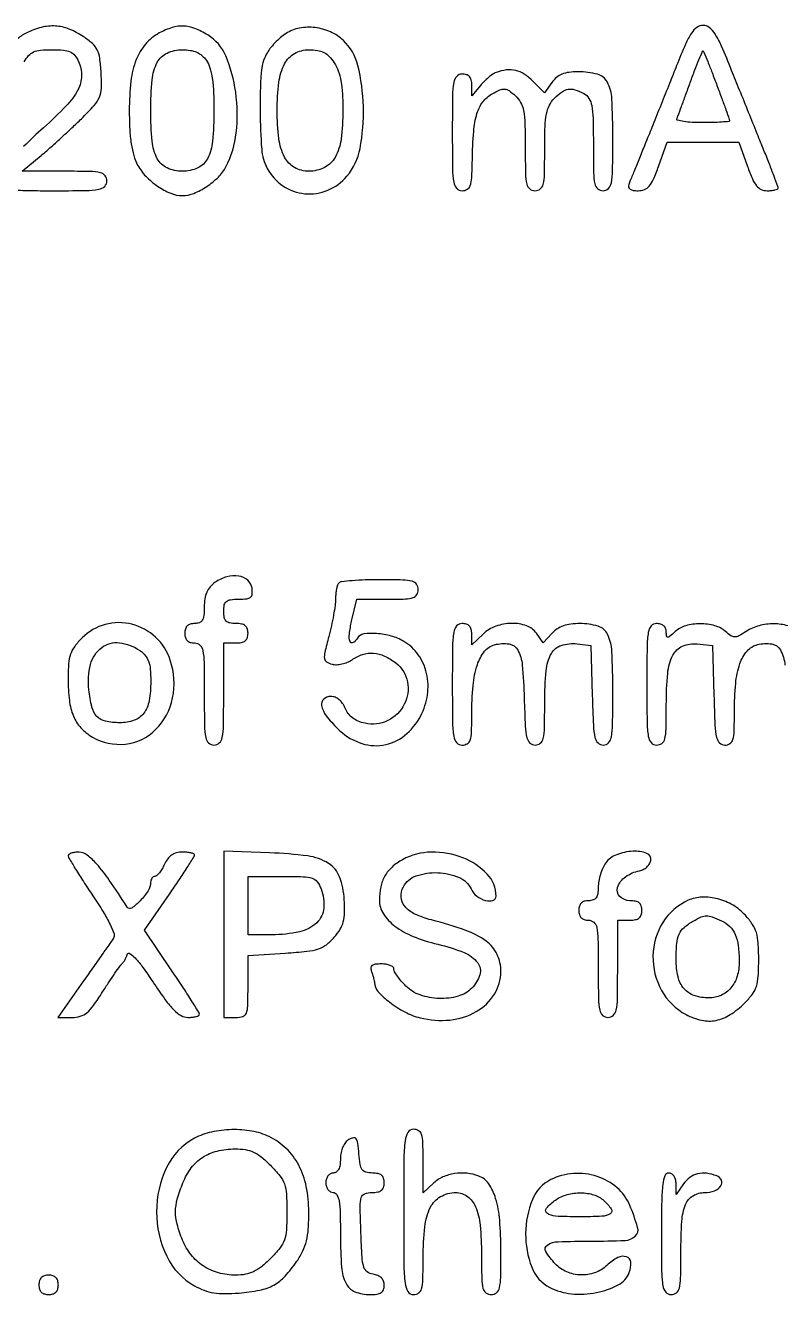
# Model space of a CAD drawing. Extents: x 23 to 201, y 13 to 268.
# Drawn here: x 83.86 to 96.99, y 47.12 to 69.2 of the extents above; entities that cross this region are included whole.
import ezdxf

# ---------------------------------------------------------------- set-up
doc = ezdxf.new("R2010")
doc.units = 0
doc.header["$MEASUREMENT"] = 0

msp = doc.modelspace()

# ---------------------------------------------------------------- linework, layer by layer
for points in [[(83.616789, 66.34006, 0.00746), (83.930849, 66.329742, 0.00448), (84.3039, 66.3264, 0.003167), (84.907424, 66.330223, 0.039902), (85.134038, 66.351228, 0.14711), (85.236713, 66.402652, 0.206449), (85.2768, 66.4956, 0.168685), (85.244987, 66.587214, 0.170874), (85.163408, 66.638801, 0.051695), (84.985755, 66.6606, 0.0047), (84.538866, 66.6648), (83.800933, 66.6648), (84.131787, 66.93975, 0.007772), (84.284893, 67.071063, 0.003931), (84.473856, 67.240963, 0.003903), (84.666279, 67.419506, 0.005804), (84.831675, 67.579057, 0.014461), (85.053083, 67.810679, 0.082338), (85.144657, 67.953664, 0.094234), (85.179171, 68.109905, 0.021912), (85.175304, 68.379904, 0.019226), (85.150889, 68.631916, 0.081706), (85.10657, 68.776168, 0.096773), (85.022277, 68.886117, 0.033018), (84.862439, 69.009597, 0.053413), (84.616666, 69.139126, 0.079822), (84.380127, 69.191772, 0.078857), (84.136894, 69.167935, 0.050849), (83.870997, 69.068854, 0.069184), (83.702763, 68.954634, 0.052895)], [(83.8386, 68.5683, -0.057415), (83.914161, 68.677314, -0.109444), (83.999782, 68.74, -0.081709), (84.120937, 68.771051, -0.021963), (84.320009, 68.7798, -0.020707), (84.51957, 68.771532, -0.084068), (84.636956, 68.741488, -0.118894), (84.716244, 68.680588, -0.062987), (84.781751, 68.574539, -0.111802), (84.833666, 68.324662, -0.117658), (84.771135, 68.081873, -0.070533), (84.569203, 67.80325, -0.018764), (84.172596, 67.422277, 0.015718), (83.827474, 67.094776, 0.026056)], [(97.123443, 58.757294, 0.068645), (96.878179, 58.791666, 0.065411), (96.61903, 58.758187, 0.080405), (96.396556, 58.65895, -0.019943), (96.268135, 58.581943, -0.125726), (96.194773, 58.5632, -0.151763), (96.128307, 58.583849, -0.033289), (96.033321, 58.65895, 0.118599), (95.85014, 58.758896, 0.066504), (95.597284, 58.792098, 0.066441), (95.344255, 58.757748, 0.117523), (95.160511, 58.656988, -0.007828), (95.063445, 58.57187, -0.177905), (95.02917, 58.559276, -0.38433), (95.009947, 58.576614, -0.025779), (95.0058, 58.656988, 0.107422), (94.993542, 58.713384, 0.113349), (94.959091, 58.758349, 0.10155), (94.904965, 58.78714, 0.07174), (94.8366, 58.797, 0.218517), (94.743194, 58.754132, 0.138781), (94.691934, 58.643663, 0.036854), (94.671131, 58.399459, 0.002827), (94.6674, 57.7395, 0.002827), (94.671131, 57.079541, 0.036854), (94.691934, 56.835338, 0.138781), (94.743194, 56.724868, 0.218517), (94.8366, 56.682, 0.162077), (94.927973, 56.712418, 0.17449), (94.97954, 56.790684, 0.05424), (95.001513, 56.960467, 0.005082), (95.0058, 57.382276, -0.0222), (95.030242, 57.932495, -0.095304), (95.120116, 58.246441, -0.176523), (95.287067, 58.402752, -0.125612), (95.542677, 58.442204), (95.8095, 58.4163), (95.83361, 57.54915, 0.004008), (95.852336, 57.026458, 0.043091), (95.879771, 56.816541, 0.143988), (95.93304, 56.719516, 0.198209), (96.02396, 56.682, 0.145561), (96.112334, 56.708285, 0.180235), (96.162984, 56.776887, 0.063008), (96.185515, 56.922536, 0.006908), (96.1902, 57.261576, -0.022438), (96.212392, 57.755843, -0.060577), (96.285769, 58.098853, -0.095194), (96.411511, 58.317671, -0.154592), (96.592448, 58.429268, -0.099859), (96.841426, 58.44094, -0.233456), (96.9902, 58.336758, -0.104213), (97.069352, 58.074877, -0.014043)]]:
    msp.add_lwpolyline(points, format="xyb")
for points in [[(86.187313, 69.070368, 0.090468), (85.946682, 68.876738, 0.085926), (85.784701, 68.60733, 0.064697), (85.693166, 68.234408, 0.027877), (85.664592, 67.7223, 0.012611), (85.672825, 67.395927, 0.025489), (85.69885, 67.140169, 0.032285), (85.74377, 66.936349, 0.052211), (85.810528, 66.771982, 0.070249), (85.95237, 66.577603, 0.050468), (86.158351, 66.404359, 0.051876), (86.385119, 66.282009, 0.098092), (86.5881, 66.2418, 0.096947), (86.786449, 66.280623, 0.049519), (87.011748, 66.399506, 0.048881), (87.214694, 66.564353, 0.078583), (87.346473, 66.743546, 0.091864), (87.525428, 67.334521, 0.062187), (87.51598, 68.040019, 0.065333), (87.342155, 68.672806, 0.157454), (87.02894, 69.03654, 0.042944), (86.802168, 69.149377, 0.084123), (86.605385, 69.190913, 0.086666), (86.409811, 69.164801, 0.047915)], [(88.391491, 69.061806, 0.035466), (88.296421, 68.991054, 0.02406), (88.198444, 68.898154, 0.024297), (88.112084, 68.798749, 0.043856), (88.053091, 68.70852, 0.107152), (87.959004, 68.378728, 0.017674), (87.93965, 67.713226, 0.017852), (87.967596, 67.047811, 0.103802), (88.065608, 66.71269, 0.122182), (88.338165, 66.410908, 0.124884), (88.717976, 66.274586, 0.123898), (89.119204, 66.3354, 0.119141), (89.450638, 66.579155, 0.129597), (89.678473, 67.060917, 0.052634), (89.736065, 67.790087, 0.052687), (89.641252, 68.506225, 0.145949), (89.388383, 68.94103, 0.083469), (89.165189, 69.089709, 0.075272), (88.897523, 69.164025, 0.077123), (88.626004, 69.154959, 0.095683)], [(95.185571, 68.50485, -0.000655), (95.060965, 68.191531, -0.000412), (94.914506, 67.825538, -0.000413), (94.769774, 67.465582, -0.000756), (94.651093, 67.1724, 0.000235), (94.549291, 66.921668, 0.00031), (94.456827, 66.69322, 0.000221), (94.379501, 66.501586, 0.00307), (94.352012, 66.43215, 0.164992), (94.350094, 66.388354, 0.179708), (94.375423, 66.354256, 0.105369), (94.430918, 66.332966, 0.03911), (94.514736, 66.3264, 0.094164), (94.625583, 66.347462, 0.124568), (94.708691, 66.407222, 0.072736), (94.782144, 66.525876, 0.015976), (94.870684, 66.7494), (95.022793, 67.1724), (95.645317, 67.1724), (96.267842, 67.1724), (96.418078, 66.7494, 0.016479), (96.503634, 66.531552, 0.068244), (96.576577, 66.410813, 0.11712), (96.657128, 66.34857, 0.106577), (96.759957, 66.3264, 0.021763), (96.833407, 66.329599, 0.034961), (96.895305, 66.339393, 0.039097), (96.940012, 66.353466, 0.305961), (96.9516, 66.37063, 0.089002), (96.945847, 66.402694, 0.001336), (96.879014, 66.581473, 0.003569), (96.799199, 66.788757, 0.002345), (96.704499, 67.02628, -0.000147), (96.58747, 67.316097, -0.000071), (96.437497, 67.68797, -0.00007), (96.28113, 68.076009, -0.0001), (96.14255, 68.42025, 0.006986), (95.966965, 68.839644, 0.039012), (95.852693, 69.054687, 0.083362), (95.75353, 69.164878, 0.169518), (95.644893, 69.2028, 0.159028), (95.538584, 69.168111, 0.089719), (95.444108, 69.06891, 0.043075), (95.339457, 68.87549, 0.008162)], [(87.006303, 68.591776, -0.080284), (87.066638, 68.467125, -0.035074), (87.106927, 68.287331, -0.026235), (87.130658, 68.045622, -0.011353), (87.138, 67.7223, -0.022862), (87.113587, 67.188668, -0.097327), (87.024114, 66.883812, -0.167063), (86.854937, 66.72295, -0.107698), (86.5881, 66.6648, -0.107698), (86.321263, 66.72295, -0.167063), (86.152086, 66.883812, -0.097327), (86.062613, 67.188668, -0.022862), (86.0382, 67.7223, -0.022862), (86.062613, 68.255932, -0.097327), (86.152086, 68.560788, -0.167063), (86.321263, 68.72165, -0.107698), (86.5881, 68.7798, -0.040257), (86.725681, 68.768705, -0.065489), (86.837759, 68.735048, -0.072266), (86.929539, 68.676634, -0.062255)], [(89.2299, 68.550871, -0.060374), (89.299302, 68.410592, -0.039956), (89.345385, 68.23664, -0.030706), (89.371677, 68.014292, -0.014078), (89.3799, 67.7223, -0.031068), (89.348928, 67.224334, -0.096825), (89.244574, 66.906544, -0.149492), (89.059553, 66.729389, -0.117257), (88.787922, 66.6648, -0.130771), (88.538657, 66.731128, -0.143722), (88.36589, 66.911028, -0.090294), (88.267218, 67.230477, -0.02988), (88.2378, 67.7223, -0.02988), (88.267218, 68.214123, -0.090294), (88.36589, 68.533572, -0.143722), (88.538657, 68.713472, -0.130771), (88.787922, 68.7798, -0.039351), (88.937889, 68.767979, -0.08032), (89.04976, 68.731201, -0.083341), (89.141735, 68.662118, -0.045092)], [(95.886933, 68.156378, -0.001708), (95.970745, 67.931313, -0.00265), (96.041367, 67.736493, -0.000793), (96.101497, 67.566981, -0.085028), (96.1056, 67.543028, -0.389244), (96.093704, 67.530062, -0.004469), (95.966847, 67.520267, -0.010634), (95.814365, 67.513117, -0.006397), (95.63325, 67.5108, -0.013343), (95.454065, 67.515583, -0.024056), (95.307937, 67.530462, -0.023489), (95.202233, 67.551509, -0.460444), (95.1891, 67.577734, 0.010817), (95.2077, 67.624696, 0.000464), (95.269409, 67.791394, 0.000794), (95.342079, 67.989229, 0.000565), (95.422892, 68.211092, -0.003973), (95.503167, 68.426894, -0.006825), (95.573934, 68.605252, -0.002064), (95.636544, 68.755215, -0.533229), (95.648375, 68.757508, -0.100783), (95.660104, 68.739667, -0.000726), (95.726656, 68.572673, -0.002731), (95.80168, 68.380571, -0.001742)], [(92.0448, 68.382232, 0.062452), (91.985948, 68.35225, 0.02385), (91.91224, 68.296957, 0.023174), (91.837011, 68.228591, 0.026308), (91.771731, 68.156261), (91.625562, 67.9761), (91.623681, 68.16645, 0.056789), (91.612956, 68.25297, 0.124473), (91.582087, 68.311621, 0.136256), (91.529233, 68.345337, 0.07438), (91.4526, 68.3568, 0.212584), (91.359423, 68.315309, 0.142907), (91.308075, 68.20875, 0.038318), (91.287175, 67.973339, 0.002988), (91.2834, 67.3416, 0.002988), (91.287175, 66.709861, 0.038318), (91.308075, 66.47445, 0.142907), (91.359423, 66.367891, 0.212584), (91.4526, 66.3264, 0.132264), (91.542563, 66.350622, 0.181457), (91.595157, 66.414895, 0.068874), (91.621024, 66.549944, 0.008198), (91.631809, 66.85515, -0.014083), (91.65557, 67.359322, -0.053476), (91.712603, 67.669038, -0.089061), (91.814446, 67.871226, -0.104141), (91.975866, 68.012517, -0.023826), (92.11214, 68.080684, -0.124052), (92.194315, 68.094734, -0.135078), (92.269723, 68.067546, -0.030259), (92.377419, 67.981332, -0.083839), (92.4699, 67.864106, -0.077657), (92.521828, 67.719907, -0.040553), (92.546377, 67.496806, -0.007134), (92.5524, 67.074688, 0.004604), (92.556578, 66.620901, 0.051035), (92.578332, 66.441086, 0.169857), (92.629922, 66.358593, 0.170477), (92.7216, 66.3264, 0.165398), (92.813095, 66.357517, 0.1727), (92.864674, 66.437438, 0.052938), (92.886557, 66.611155, 0.004884), (92.8908, 67.0455, -0.008091), (92.89719, 67.440353, -0.038985), (92.921903, 67.663515, -0.069381), (92.972375, 67.812438, -0.080195), (93.06, 67.9338, -0.038141), (93.193207, 68.048099, -0.119354), (93.301374, 68.093236, -0.122095), (93.416733, 68.083378, -0.040813), (93.573162, 68.015423, -0.132634), (93.66033, 67.933379, -0.092707), (93.709015, 67.806756, -0.03997), (93.731665, 67.586067, -0.005595), (93.7368, 67.127123, 0.004169), (93.740875, 66.638398, 0.047929), (93.762419, 66.44764, 0.164611), (93.81401, 66.360499, 0.179377), (93.906, 66.3264, 0.198527), (93.998661, 66.364701, 0.152426), (94.050161, 66.46258, 0.042062), (94.071311, 66.678237, 0.003421), (94.0752, 67.246641, 0.012311), (94.058466, 67.926164, 0.108907), (93.980024, 68.213841, 0.209738), (93.808006, 68.35129, 0.06526), (93.472597, 68.395255, 0.030818), (93.311271, 68.385302, 0.064883), (93.189981, 68.353967, 0.078186), (93.095496, 68.297527, 0.066415), (93.016745, 68.21191), (92.888326, 68.028565), (92.681908, 68.234983, 0.051309), (92.532633, 68.356406, 0.088532), (92.385817, 68.419126, 0.089729), (92.227771, 68.426743, 0.053954)], [(87.15915, 59.514094, 0.060896), (87.072521, 59.435511, 0.073134), (87.013535, 59.342752, 0.066058), (86.979856, 59.229261, 0.039158), (86.9688, 59.088303, -0.023253), (86.961764, 58.937087, -0.10873), (86.935365, 58.854563, -0.176191), (86.884188, 58.811824, -0.086964), (86.7996, 58.797, 0.072254), (86.725731, 58.786269, 0.124864), (86.6727, 58.7547, 0.124864), (86.641131, 58.701669, 0.072254), (86.6304, 58.6278, 0.072254), (86.641131, 58.553931, 0.124864), (86.6727, 58.5009, 0.124864), (86.725731, 58.469331, 0.072254), (86.7996, 58.4586, -0.193568), (86.892085, 58.421402, -0.15568), (86.943621, 58.326413, -0.043488), (86.964867, 58.117405, -0.003595), (86.9688, 57.5703, 0.003595), (86.972733, 57.023195, 0.043488), (86.993979, 56.814188, 0.15568), (87.045515, 56.719198, 0.193568), (87.138, 56.682, 0.193568), (87.230485, 56.719198, 0.15568), (87.282021, 56.814188, 0.043488), (87.303267, 57.023195, 0.003595), (87.3072, 57.5703), (87.3072, 58.4586), (87.5187, 58.4586, 0.044917), (87.618762, 58.467607, 0.124434), (87.682612, 58.49667, 0.149477), (87.718139, 58.548677, 0.07578), (87.7302, 58.6278, 0.07578), (87.718139, 58.706923, 0.149477), (87.682612, 58.75893, 0.124434), (87.618762, 58.787993, 0.044917), (87.5187, 58.797, -0.045527), (87.411384, 58.806792, -0.152009), (87.3495, 58.8393, -0.152009), (87.316992, 58.901184, -0.045527), (87.3072, 59.0085, -0.048057), (87.318044, 59.121068, -0.175578), (87.354318, 59.181624, -0.143249), (87.426259, 59.21195, -0.0286), (87.566884, 59.22, 0.024371), (87.707898, 59.226878, 0.148135), (87.774675, 59.254451, 0.206043), (87.80302, 59.309074, 0.053387), (87.799534, 59.41035, 0.179563), (87.72414, 59.549541, 0.140522), (87.567519, 59.623241, 0.109938), (87.3622, 59.611239, 0.084629)], [(89.3094, 59.502, 0.117989), (89.287515, 59.466344, 0.027454), (89.269273, 59.397968, 0.026834), (89.256526, 59.314853, 0.023484), (89.251996, 59.22705, -0.033094), (89.243988, 59.114067, -0.010049), (89.217124, 58.944391, -0.010016), (89.179288, 58.754967, -0.01076), (89.134694, 58.571707, 0.006848), (89.065334, 58.296075, 0.087615), (89.059179, 58.190152, 0.225748), (89.096278, 58.131082, 0.077699), (89.191219, 58.08972, 0.07496), (89.270141, 58.081312, 0.043815), (89.364623, 58.093768, 0.042694), (89.459206, 58.123439, 0.05548), (89.538845, 58.166963, -0.075394), (89.724255, 58.258942, -0.096221), (89.913317, 58.281385, -0.090114), (90.106397, 58.231375, -0.0584), (90.303619, 58.110498, -0.179941), (90.504186, 57.782045, -0.168063), (90.448766, 57.391257, -0.162192), (90.160455, 57.108698, -0.16907), (89.765665, 57.061587, -0.046612), (89.645279, 57.100066, -0.061665), (89.545812, 57.157771, -0.067227), (89.469962, 57.233275, -0.072654), (89.419221, 57.324336, 0.059806), (89.375824, 57.407128, 0.070723), (89.316045, 57.472142, 0.077249), (89.245489, 57.513665, 0.094715), (89.170494, 57.528, 0.184859), (89.045856, 57.480289, 0.267373), (89.009957, 57.370894, 0.111911), (89.090719, 57.194014, 0.033557), (89.28684, 56.96964, 0.104735), (89.661556, 56.725908, 0.130598), (90.072929, 56.6812, 0.130982), (90.451349, 56.846552, 0.105669), (90.733983, 57.190534, 0.08372), (90.851244, 57.556348, 0.092111), (90.836171, 57.927837, 0.097409), (90.691617, 58.252876, 0.106542), (90.438288, 58.486918, 0.065681), (90.221508, 58.579183, 0.050387), (89.967567, 58.622911, 0.05277), (89.743383, 58.614925, 0.222616), (89.6337, 58.5432, -0.110551), (89.557338, 58.465043, -0.488973), (89.505384, 58.483, -0.114754), (89.492355, 58.612931, -0.024104), (89.53279, 58.8393), (89.619906, 59.22), (90.155553, 59.22, 0.007737), (90.467867, 59.224833, 0.068862), (90.603094, 59.247831, 0.187319), (90.667047, 59.299157, 0.131791), (90.6912, 59.3892, 0.155348), (90.66219, 59.480318, 0.177931), (90.587212, 59.53185, 0.057031), (90.425292, 59.554015, 0.005526), (90.0285, 59.5584, 0.007932), (89.770486, 59.554307, 0.011637), (89.543901, 59.541833, 0.007128), (89.356287, 59.524423, 0.1713)], [(84.847292, 58.549708, 0.034655), (84.715006, 58.397692, 0.078636), (84.64351, 58.263614, 0.065165), (84.609596, 58.098672, 0.018162), (84.6, 57.834588, 0.029224), (84.622102, 57.45676, 0.069715), (84.69314, 57.185427, 0.088135), (84.822777, 56.983658, 0.07271), (85.022112, 56.822882, 0.163239), (85.596985, 56.700388, 0.167714), (86.122035, 56.951443, 0.15035), (86.418218, 57.501451, 0.129285), (86.377615, 58.159423, 0.124984), (86.123649, 58.557875, 0.126913), (85.711707, 58.784092, 0.128975), (85.247046, 58.780921, 0.131256)], [(91.2834, 57.7395, 0.002827), (91.287131, 57.079541, 0.036854), (91.307934, 56.835338, 0.138781), (91.359194, 56.724868, 0.218517), (91.4526, 56.682, 0.130572), (91.542569, 56.705902, 0.187381), (91.593941, 56.769303, 0.0696), (91.617126, 56.903135, 0.007917), (91.622272, 57.21075, -0.022096), (91.645246, 57.720071, -0.056577), (91.719301, 58.081136, -0.087591), (91.843444, 58.313841, -0.166537), (92.019389, 58.428098, -0.097741), (92.271459, 58.440976, -0.234516), (92.421307, 58.337461, -0.105315), (92.500867, 58.076297, -0.014046), (92.534314, 57.497872, 0.004389), (92.553109, 57.009236, 0.045528), (92.58081, 56.810097, 0.148393), (92.634159, 56.717746, 0.190328), (92.724664, 56.682, 0.176772), (92.81423, 56.714687, 0.164577), (92.864954, 56.798411, 0.04998), (92.886583, 56.979924, 0.004681), (92.8908, 57.430288, -0.022131), (92.914993, 57.976603, -0.105128), (93.006352, 58.274049, -0.18995), (93.179617, 58.416436, -0.107017), (93.454368, 58.443791), (93.6945, 58.4163), (93.71861, 57.54915, 0.004008), (93.737336, 57.026458, 0.043091), (93.764771, 56.816541, 0.143988), (93.81804, 56.719516, 0.198209), (93.90896, 56.682, 0.207378), (93.999731, 56.72134, 0.145315), (94.050296, 56.822315, 0.040539), (94.071292, 57.043546, 0.003397), (94.0752, 57.618643, 0.011536), (94.059169, 58.313407, 0.101975), (93.983846, 58.609149, 0.209183), (93.818188, 58.750315, 0.073463), (93.502155, 58.797, 0.033146), (93.346236, 58.786652, 0.050928), (93.214754, 58.755269, 0.058207), (93.105898, 58.702369, 0.066748), (93.017659, 58.627755), (92.864494, 58.458509), (92.74595, 58.627755, 0.15608), (92.574974, 58.757764, 0.08931), (92.316697, 58.800058, 0.082667), (92.040195, 58.749516, 0.102466), (91.817603, 58.613053), (91.6218, 58.429106), (91.6218, 58.613053, 0.060458), (91.61174, 58.695949, 0.126195), (91.581196, 58.752857, 0.134525), (91.528587, 58.785817, 0.073191), (91.4526, 58.797, 0.218517), (91.359194, 58.754132, 0.138781), (91.307934, 58.643663, 0.036854), (91.287131, 58.399459, 0.002827)], [(85.850176, 58.326903, -0.067033), (85.943398, 58.240945, -0.088567), (86.00023, 58.140614, -0.064297), (86.029606, 58.002984, -0.020471), (86.0382, 57.793172, -0.042563), (86.009248, 57.453679, -0.118551), (85.915371, 57.235394, -0.149744), (85.748477, 57.113358, -0.083717), (85.498213, 57.07116, -0.052043), (85.250114, 57.097054, -0.153823), (85.102578, 57.180208, -0.128783), (85.014108, 57.343643, -0.031948), (84.960322, 57.645886, -0.090639), (84.990448, 58.084728, -0.168632), (85.184635, 58.378904, -0.196122), (85.494524, 58.463302, -0.123012)], [(84.60199, 54.75735, 0.128082), (84.614658, 54.714288, 0.002793), (84.729096, 54.526154, 0.006197), (84.867769, 54.307147, 0.004123), (85.031899, 54.0594, -0.010827), (85.210966, 53.781072, -0.024854), (85.330488, 53.56247, -0.027798), (85.399272, 53.397517, -0.237353), (85.38946, 53.320422, -0.004391), (85.342343, 53.251767, -0.000305), (85.207984, 53.059876, -0.000434), (85.047434, 52.831301, -0.000326), (84.870472, 52.580172), (84.421843, 51.9444), (84.671303, 51.9444, 0.07411), (84.813118, 51.965536, 0.100632), (84.926628, 52.02703, 0.063016), (85.041745, 52.151132, 0.014476), (85.201755, 52.38855, -0.003996), (85.313295, 52.561776, -0.00559), (85.415934, 52.714657, -0.003468), (85.504379, 52.841374, -0.071586), (85.536289, 52.875, 0.073416), (85.559656, 52.899805, 0.024841), (85.586049, 52.941964, 0.024089), (85.610994, 52.992122, 0.02543), (85.630502, 53.043561, -0.501658), (85.673887, 53.058384, -0.056481), (85.766105, 52.978545, -0.029699), (85.900291, 52.814296, -0.009702), (86.078599, 52.557111, 0.010296), (86.290446, 52.252325, 0.038098), (86.441983, 52.073924, 0.064516), (86.566884, 51.976661, 0.133987), (86.685112, 51.9444, 0.025606), (86.761403, 51.94831, 0.040571), (86.825718, 51.960246, 0.04886), (86.871269, 51.977508, 0.285097), (86.8842, 51.998343, 0.139766), (86.873507, 52.035848, 0.001847), (86.743719, 52.24325, 0.00513), (86.58926, 52.482585, 0.003326), (86.405968, 52.75632), (85.927736, 53.460355), (86.363668, 54.090954, 0.003438), (86.530746, 54.33623, 0.005296), (86.671545, 54.550891, 0.001943), (86.789678, 54.736809, 0.141472), (86.7996, 54.771176, 0.304987), (86.786652, 54.790428, 0.039552), (86.736939, 54.806223, 0.035222), (86.668042, 54.817211, 0.021938), (86.586286, 54.8208, 0.065017), (86.485702, 54.807665, 0.085079), (86.401546, 54.769125, 0.08157), (86.332516, 54.703255, 0.054682), (86.276607, 54.6093, -0.025934), (86.234509, 54.528315, -0.034577), (86.187686, 54.459928, -0.037004), (86.14276, 54.411067, -0.190598), (86.10922, 54.3978, 0.145529), (86.081913, 54.38968, 0.096099), (86.058235, 54.366736, 0.080907), (86.041769, 54.332477, 0.065088), (86.035385, 54.29205, -0.136765), (85.991227, 54.148511, -0.046147), (85.855368, 53.974369, -0.050625), (85.708014, 53.84646, -0.426133), (85.630472, 53.861529, 0.007567), (85.314872, 54.3346, 0.029245), (85.098043, 54.612869, 0.048505), (84.93058, 54.76996, 0.162678), (84.79035, 54.818619, 0.031653), (84.717567, 54.814843, 0.049884), (84.6565, 54.801521, 0.065387), (84.614652, 54.78156, 0.262408)], [(87.3072, 53.390766), (87.3072, 51.9444), (87.5187, 51.9444, 0.076574), (87.640499, 51.963163, 0.226514), (87.700747, 52.019427, 0.087137), (87.725701, 52.142376, 0.006601), (87.7302, 52.483174), (87.7302, 53.021949), (88.380141, 53.06366, 0.009703), (88.755293, 53.095055, 0.052381), (88.955215, 53.137158, 0.085232), (89.09472, 53.210191, 0.052071), (89.230233, 53.338061, 0.041434), (89.330991, 53.476967, 0.071425), (89.386788, 53.608164, 0.059155), (89.409293, 53.766336, 0.020586), (89.405143, 53.99686, 0.075172), (89.321702, 54.389817, 0.164932), (89.129312, 54.624728, 0.107796), (88.770505, 54.752823, 0.022854), (88.104899, 54.807816), (87.3072, 54.837133)], [(90.418377, 54.688925, 0.058097), (90.23647, 54.5609, 0.080339), (90.111019, 54.406124, 0.078266), (90.038638, 54.216468, 0.05214), (90.0144, 53.984667, 0.144375), (90.083941, 53.748851, 0.087848), (90.283238, 53.534398, 0.066264), (90.603394, 53.353447, 0.037292), (91.0296, 53.218071, -0.035566), (91.487512, 53.074361, -0.135192), (91.725012, 52.896066, -0.243234), (91.763175, 52.687389, -0.122882), (91.6218, 52.452, -0.129139), (91.383859, 52.313052, -0.076456), (91.055454, 52.273763, -0.075058), (90.723738, 52.335284, -0.11353), (90.475855, 52.490455, -0.01959), (90.396353, 52.576442, -0.023867), (90.329199, 52.663091, -0.023416), (90.280581, 52.739822, -0.130216), (90.2682, 52.786555, 0.226074), (90.252062, 52.820422, 0.075158), (90.203413, 52.849019, 0.057196), (90.132107, 52.868533, 0.038231), (90.047649, 52.875, 0.028926), (89.941499, 52.868854, 0.139263), (89.88614, 52.845942, 0.231224), (89.866418, 52.804817, 0.090021), (89.878449, 52.741181, -0.012603), (89.898113, 52.685802, -0.012998), (89.914746, 52.630065, -0.012812), (89.926642, 52.581111, -0.052782), (89.929903, 52.550831, 0.18601), (89.989197, 52.397796, 0.044013), (90.194093, 52.208682, 0.043775), (90.458476, 52.039257, 0.059002), (90.723747, 51.938031, 0.086134), (91.240885, 51.89926, 0.106238), (91.700528, 52.045836, 0.122424), (92.014629, 52.346782, 0.141724), (92.1294, 52.743557, 0.112308), (92.061651, 53.041374, 0.121915), (91.872732, 53.270279, 0.075189), (91.518661, 53.458264, 0.02133), (90.92043, 53.640264, -0.04491), (90.633738, 53.742466, -0.109864), (90.456531, 53.877473, -0.162635), (90.392369, 54.03884, -0.137711), (90.432192, 54.218869, -0.190055), (90.653765, 54.406929, -0.090788), (91.0293, 54.462557, -0.090687), (91.400553, 54.381524, -0.18908), (91.609828, 54.17879, 0.12312), (91.707391, 54.056283, 0.094501), (91.860872, 53.979319, 0.145489), (91.989968, 53.980943, 0.328414), (92.0448, 54.055419, 0.1933), (91.890824, 54.43882, 0.10933), (91.468281, 54.721262, 0.097056), (90.918695, 54.820091, 0.120991)], [(93.953097, 54.632776, 0.047819), (93.90263, 54.543696, 0.029522), (93.860086, 54.43096, 0.029459), (93.830968, 54.313462, 0.046039), (93.8214, 54.209776, -0.036006), (93.813113, 54.094844, -0.120607), (93.78502, 54.025322, -0.159557), (93.733373, 53.987643, -0.07862), (93.6522, 53.9748, 0.072254), (93.578331, 53.964069, 0.124864), (93.5253, 53.9325, 0.124864), (93.493731, 53.879469, 0.072254), (93.483, 53.8056, 0.072254), (93.493731, 53.731731, 0.124864), (93.5253, 53.6787, 0.124864), (93.578331, 53.647131, 0.072254), (93.6522, 53.6364, -0.186821), (93.744449, 53.600685, -0.160003), (93.79602, 53.5095, -0.045528), (93.817402, 53.309304, -0.003852), (93.8214, 52.7904, 0.003852), (93.825398, 52.271496, 0.045528), (93.84678, 52.0713, 0.160003), (93.898351, 51.980115, 0.186821), (93.9906, 51.9444, 0.186821), (94.082849, 51.980115, 0.160003), (94.13442, 52.0713, 0.045528), (94.155802, 52.271496, 0.003852), (94.1598, 52.7904), (94.1598, 53.6364), (94.3713, 53.6364, 0.044917), (94.471362, 53.645407, 0.124434), (94.535212, 53.67447, 0.149477), (94.570739, 53.726477, 0.07578), (94.5828, 53.8056, 0.07578), (94.570739, 53.884723, 0.149477), (94.535212, 53.93673, 0.124434), (94.471362, 53.965793, 0.044917), (94.3713, 53.9748, -0.199241), (94.196794, 54.047212, -0.281252), (94.158474, 54.206699, -0.162124), (94.294796, 54.392109, -0.108379), (94.539528, 54.495418, 0.07454), (94.605958, 54.518344, 0.063993), (94.66666, 54.560675, 0.066284), (94.712706, 54.615157, 0.095045), (94.736082, 54.673722, 0.366462), (94.665867, 54.798581, 0.102415), (94.426469, 54.835221, 0.07652), (94.136823, 54.775001, 0.15166)], [(89.001432, 54.180429, -0.112351), (89.048607, 53.844597, -0.185624), (88.925285, 53.59013, -0.136471), (88.623505, 53.432565, -0.052528), (88.149219, 53.3826), (87.7302, 53.3826), (87.7302, 53.8902), (87.7302, 54.3978), (88.324494, 54.3978, -0.007401), (88.690139, 54.392387, -0.070392), (88.843873, 54.365973, -0.152386), (88.932744, 54.303442, -0.073099)], [(95.3865, 53.981768, 0.151307), (94.945758, 53.597914, 0.134607), (94.773634, 53.013308, 0.132208), (94.922796, 52.414577, 0.144025), (95.349275, 51.994644, 0.069985), (95.619274, 51.895524, 0.102063), (95.871937, 51.893332, 0.094701), (96.118335, 51.992772, 0.053294), (96.37024, 52.196025, 0.036664), (96.502114, 52.3488, 0.082123), (96.572008, 52.48473, 0.062948), (96.604436, 52.657704, 0.014899), (96.6132, 52.951758, 0.015762), (96.60412, 53.2397, 0.057582), (96.571809, 53.419217, 0.073305), (96.504004, 53.563445, 0.036973), (96.38055, 53.722603, 0.077009), (96.167155, 53.896387, 0.068781), (95.902922, 54.005738, 0.071358), (95.6288, 54.036726, 0.096869)], [(95.967549, 53.626087, -0.089781), (96.108388, 53.528362, -0.094942), (96.202757, 53.389169, -0.071263), (96.256117, 53.191916, -0.029357), (96.273645, 52.914974, -0.072782), (96.237485, 52.659853, -0.10226), (96.129598, 52.457545, -0.113506), (95.960393, 52.328641, -0.106646), (95.747914, 52.2828, -0.080665), (95.492337, 52.324302, -0.136232), (95.313551, 52.444726, -0.121378), (95.209526, 52.65173, -0.056917), (95.176295, 52.951562, -0.020383), (95.188567, 53.2297, -0.082832), (95.230365, 53.393298, -0.109803), (95.316275, 53.510104, -0.050559), (95.4711, 53.619908, -0.023811), (95.612729, 53.691537, -0.1024), (95.704505, 53.711726, -0.092672), (95.801338, 53.694867, -0.017587)], [(86.800389, 49.841639, 0.15852), (86.31488, 49.335, 0.113026), (86.138608, 48.563354, 0.112389), (86.31545, 47.78839, 0.155464), (86.801709, 47.273336, 0.038243), (86.969064, 47.196737, 0.048176), (87.133803, 47.153528, 0.041236), (87.323032, 47.138774, 0.019353), (87.568465, 47.149411, 0.027766), (87.934878, 47.200126, 0.077018), (88.178816, 47.288282, 0.083033), (88.374113, 47.441804, 0.036026), (88.579097, 47.702201, 0.035825), (88.684371, 47.884689, 0.053346), (88.746669, 48.058021, 0.043595), (88.778215, 48.264913, 0.016045), (88.7877, 48.5604, 0.049657), (88.743561, 49.003738, 0.071613), (88.611791, 49.374541, 0.07956), (88.394366, 49.664614, 0.080593), (88.098114, 49.87077, 0.069066), (87.799061, 49.966304, 0.048473), (87.446102, 49.992622, 0.048477), (87.094723, 49.950494, 0.069127)], [(90.4374, 48.5604, 0.001893), (90.440861, 47.646367, 0.027391), (90.461038, 47.323125, 0.106183), (90.511124, 47.176268, 0.263491), (90.6066, 47.1222, 0.151234), (90.697554, 47.150355, 0.179896), (90.749059, 47.223358, 0.058848), (90.771349, 47.380535, 0.005829), (90.7758, 47.762262, -0.02625), (90.804246, 48.303714, -0.089666), (90.902641, 48.641026, -0.149394), (91.079522, 48.827398, -0.127673), (91.342053, 48.897505, -0.162496), (91.545947, 48.831022, -0.135273), (91.687219, 48.650681, -0.075944), (91.767644, 48.327638, -0.023105), (91.791, 47.822476, 0.005082), (91.795287, 47.400667, 0.05424), (91.81726, 47.230884, 0.17449), (91.868827, 47.152618, 0.162077), (91.9602, 47.1222, 0.173448), (92.051983, 47.155027, 0.168141), (92.103576, 47.23905, 0.049967), (92.125257, 47.42248, 0.004451), (92.1294, 47.887801, 0.020392), (92.10777, 48.417913, 0.051713), (92.036993, 48.796346, 0.077785), (91.917318, 49.048272, 0.15258), (91.74491, 49.184648, 0.067808), (91.539495, 49.232961, 0.061931), (91.321992, 49.226844, 0.06416), (91.120198, 49.168825, 0.085687), (90.960952, 49.064704), (90.7758, 48.892209), (90.7758, 49.445404, 0.007342), (90.771042, 49.769374, 0.066964), (90.748181, 49.908301, 0.186317), (90.696819, 49.973769, 0.135102), (90.6066, 49.9986, 0.263491), (90.511124, 49.944532, 0.106183), (90.461038, 49.797675, 0.027391), (90.440861, 49.474433, 0.001893)], [(89.48565, 49.819869, 0.096815), (89.425644, 49.768663, 0.063351), (89.378369, 49.690648, 0.056729), (89.34788, 49.593781, 0.047935), (89.3376, 49.486796, -0.034648), (89.330004, 49.377306, -0.083147), (89.305697, 49.299949, -0.125984), (89.265396, 49.254094, -0.150915), (89.2107, 49.2372, 0.130775), (89.161991, 49.224239, 0.10214), (89.120813, 49.18785, 0.08892), (89.093264, 49.133092, 0.072314), (89.0838, 49.068, 0.072314), (89.093264, 49.002908, 0.08892), (89.120813, 48.94815, 0.10214), (89.161991, 48.911761, 0.130775), (89.2107, 48.8988, -0.272632), (89.274666, 48.861121, -0.085129), (89.312897, 48.751757, -0.035615), (89.33279, 48.543528, -0.006011), (89.3376, 48.143443, 0.017917), (89.357162, 47.597709, 0.098909), (89.43488, 47.315615, 0.182519), (89.590155, 47.172772, 0.095957), (89.851243, 47.1222, 0.03248), (89.97271, 47.130099, 0.113718), (90.045765, 47.157292, 0.161397), (90.085265, 47.207359, 0.087202), (90.099, 47.285516, 0.089135), (90.086225, 47.35661, 0.107865), (90.049698, 47.413534, 0.098278), (89.989677, 47.453676, 0.0632), (89.90865, 47.475866, -0.123847), (89.802748, 47.519091, -0.163597), (89.74323, 47.603793, -0.057846), (89.713391, 47.774922, -0.00547), (89.693729, 48.20085, -0.003911), (89.681019, 48.665125, -0.071571), (89.699153, 48.811384, -0.241785), (89.758441, 48.876222, -0.089139), (89.884079, 48.8988, 0.043419), (89.986295, 48.907693, 0.12397), (90.050985, 48.936601, 0.151086), (90.086827, 48.988548, 0.076162), (90.099, 49.068, 0.075257), (90.087097, 49.146634, 0.147102), (90.052021, 49.198732, 0.125022), (89.989371, 49.228025, 0.047188), (89.892364, 49.2372, -0.062559), (89.780474, 49.251254, -0.17969), (89.717129, 49.295104, -0.114589), (89.681307, 49.384393, -0.018853), (89.659714, 49.570273, 0.012024), (89.640499, 49.758017, 0.121322), (89.61246, 49.830846, 0.29905), (89.565489, 49.849643, 0.078384)], [(88.11936, 49.37256, -0.026456), (88.283268, 49.190324, -0.085008), (88.362653, 49.048399, -0.070638), (88.397851, 48.874173, -0.014576), (88.407, 48.5604, -0.014576), (88.397851, 48.246627, -0.070638), (88.362653, 48.072401, -0.085008), (88.283268, 47.930476, -0.026456), (88.11936, 47.74824, -0.025981), (87.961901, 47.606346, -0.058732), (87.826496, 47.520665, -0.067283), (87.686982, 47.475594, -0.044558), (87.519063, 47.4606, -0.067514), (87.216022, 47.501706, -0.078194), (86.951051, 47.621856, -0.079493), (86.739087, 47.815569, -0.072902), (86.590572, 48.071292, -0.028411), (86.497195, 48.349517, -0.068808), (86.469238, 48.564024, -0.067199), (86.500273, 48.781112, -0.02611), (86.598355, 49.068959, -0.065464), (86.743425, 49.327489, -0.088725), (86.938652, 49.509989, -0.085329), (87.191231, 49.618116, -0.056019), (87.50601, 49.656813, -0.040522), (87.683298, 49.644275, -0.070712), (87.824085, 49.601835, -0.06251), (87.958707, 49.517652, -0.025432)], [(92.996701, 49.122216, 0.183641), (92.676023, 48.776379, 0.094209), (92.558872, 48.188099, 0.09421), (92.665763, 47.597876, 0.183654), (92.980371, 47.246529, 0.096736), (93.355476, 47.136886, 0.069666), (93.792272, 47.157695, 0.07542), (94.168496, 47.289622, 0.181084), (94.361323, 47.507406, 0.109344), (94.388046, 47.685934, 0.308684), (94.313817, 47.780005, 0.201728), (94.160801, 47.765553, 0.064525), (93.97111, 47.6298, -0.101747), (93.76338, 47.503231, -0.093799), (93.51631, 47.464022, -0.094109), (93.27269, 47.517819, -0.103266), (93.074747, 47.656403, -0.052365), (92.910408, 47.872781, -0.407168), (92.936449, 47.984795, -0.134337), (93.122757, 48.042827, -0.008721), (93.6945, 48.0528, 0.010484), (94.287434, 48.065234, 0.177228), (94.465328, 48.13893, 0.286329), (94.50749, 48.29157, 0.026893), (94.37101, 48.674946, 0.11569), (94.148429, 48.982713, 0.10025), (93.800928, 49.179137, 0.096385), (93.392145, 49.229449, 0.097856)], [(94.9212, 48.1797, 0.002827), (94.924931, 47.519741, 0.036854), (94.945734, 47.275538, 0.138781), (94.996994, 47.165068, 0.218517), (95.0904, 47.1222, 0.166372), (95.181931, 47.153523, 0.172164), (95.233512, 47.233933, 0.052565), (95.25537, 47.408813, 0.004828), (95.2596, 47.846862, -0.015067), (95.276201, 48.39765, -0.079437), (95.341622, 48.691852, -0.16637), (95.470232, 48.842372, -0.134301), (95.676525, 48.8988, 0.087791), (95.844151, 48.928461, 0.151903), (95.955669, 49.013548, 0.270958), (95.964328, 49.111336, 0.193227), (95.881839, 49.187899, 0.059241), (95.706101, 49.232409, 0.091856), (95.550289, 49.224069, 0.099777), (95.416895, 49.16199, 0.081508), (95.306697, 49.049176), (95.175, 48.861152), (95.175, 49.049176, 0.059018), (95.166075, 49.124525, 0.089713), (95.139576, 49.184713, 0.110713), (95.098691, 49.223306, 0.134821), (95.0481, 49.2372, 0.313079), (94.981628, 49.191055, 0.0595), (94.944888, 49.0398, 0.025996), (94.925649, 48.755, 0.003867)], [(93.920489, 48.758788, -0.060074), (94.047172, 48.61295, -0.420398), (94.030261, 48.529828, -0.133844), (93.887093, 48.484275, -0.010486), (93.483, 48.4758, -0.01294), (93.080506, 48.486218, -0.144174), (92.930674, 48.538904, -0.444506), (92.921013, 48.626585, -0.058309), (93.078824, 48.767103, -0.085506), (93.281209, 48.862485, -0.070039), (93.51866, 48.893521, -0.072676), (93.746447, 48.857934, -0.109305)], [(84.0924, 47.2914, 0.072254), (84.103131, 47.217531, 0.124864), (84.1347, 47.1645, 0.124864), (84.187731, 47.132931, 0.072254), (84.2616, 47.1222, 0.072254), (84.335469, 47.132931, 0.124864), (84.3885, 47.1645, 0.124864), (84.420069, 47.217531, 0.072254), (84.4308, 47.2914, 0.072254), (84.420069, 47.365269, 0.124864), (84.3885, 47.4183, 0.124864), (84.335469, 47.449869, 0.072254), (84.2616, 47.4606, 0.072254), (84.187731, 47.449869, 0.124864), (84.1347, 47.4183, 0.124864), (84.103131, 47.365269, 0.072254)]]:
    msp.add_lwpolyline(points, format="xyb", close=True)

doc.saveas('drawing.dxf')
